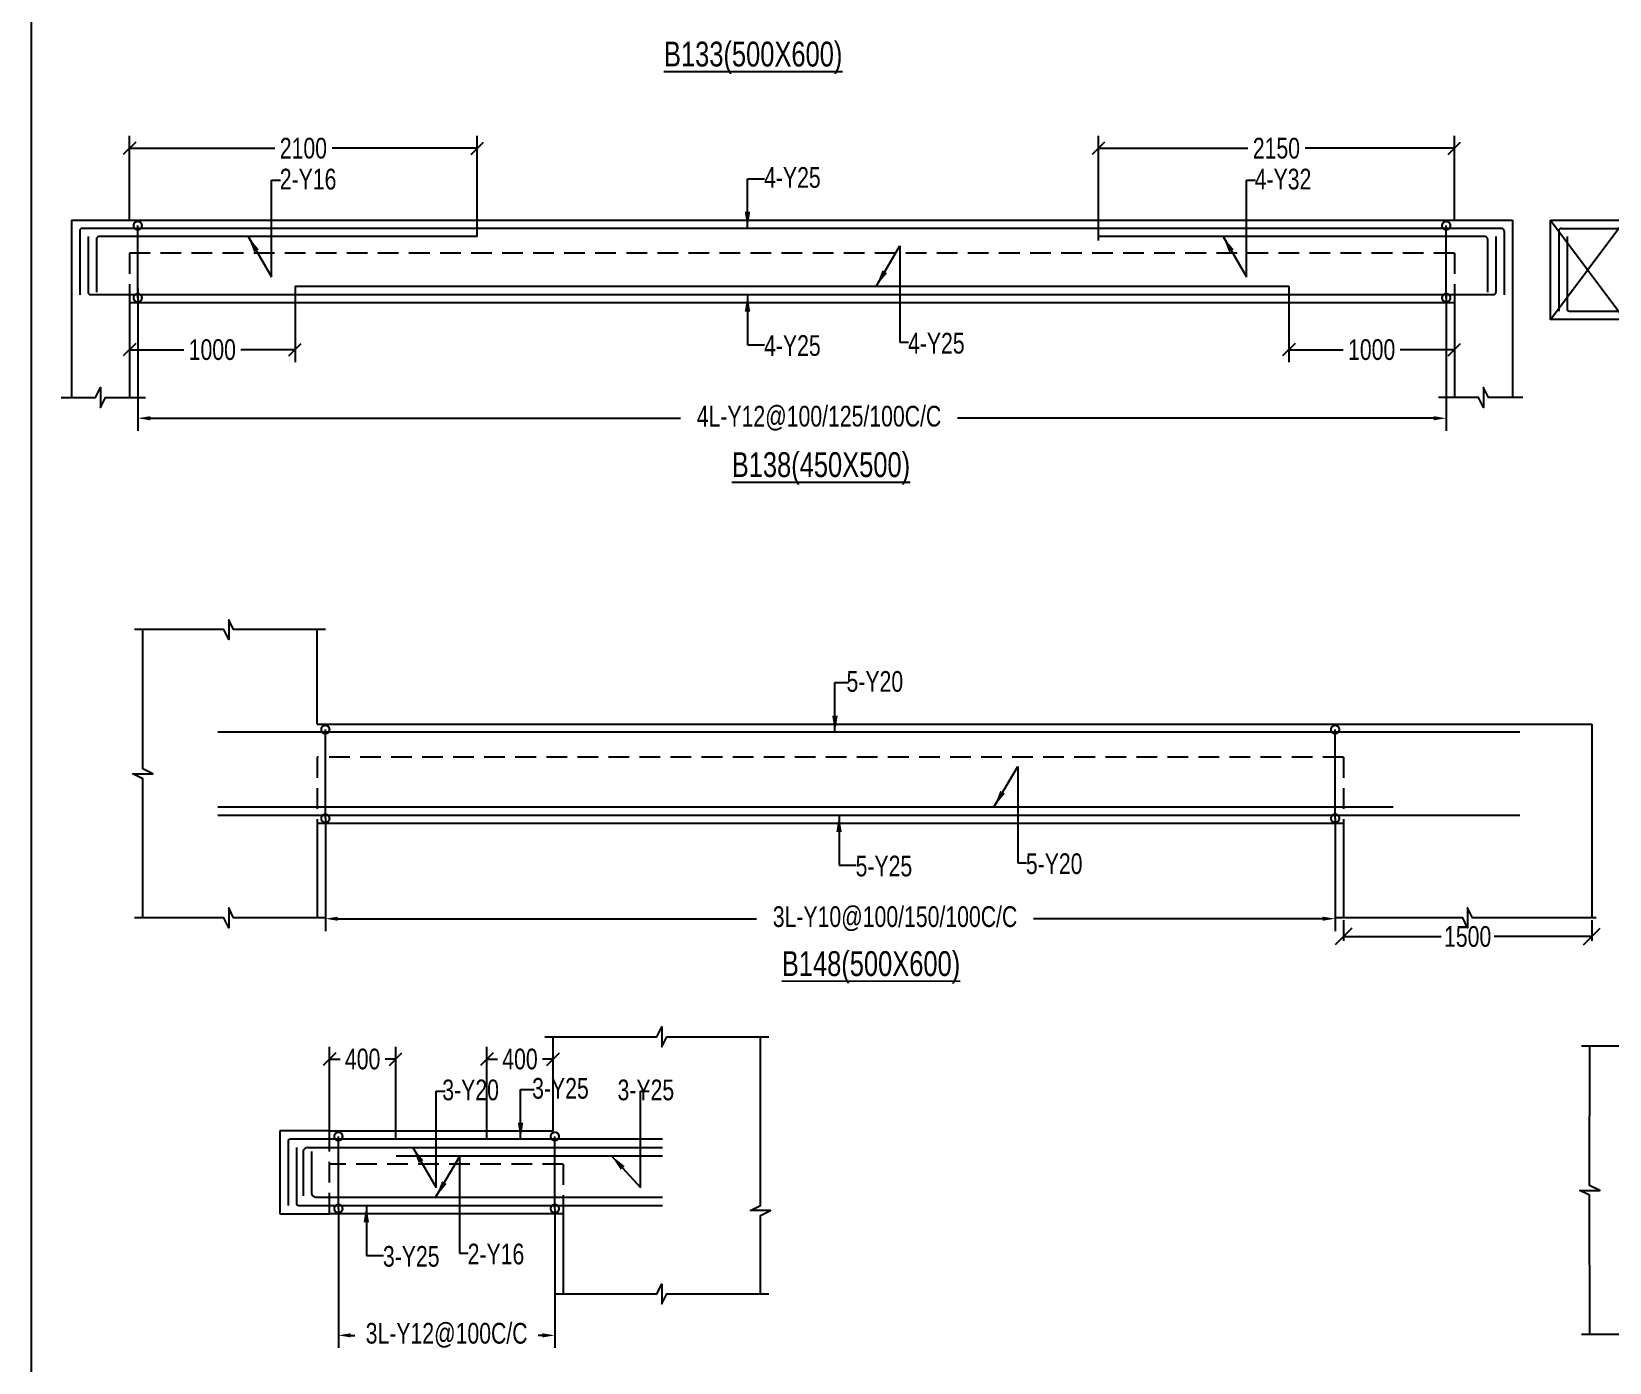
# Model space of a CAD drawing. Header units: millimetres. Extents: x 0 to 31744305, y -21599035 to 0.
# Drawn here: x 31644306 to 31653834, y -21220358 to -21212320 of the extents above; entities that cross this region are included whole.
import ezdxf

# ---------------------------------------------------------------- set-up
doc = ezdxf.new("R2010")
doc.units = ezdxf.units.MM
doc.header["$LTSCALE"] = 1000
doc.header["$MEASUREMENT"] = 0
doc.header["$PDMODE"] = 3
for name, pattern in [('CONTINOUS', [0]), ('CONTINU', [0]), ('HIDDEN', [0.375, 0.25, -0.125])]:
    doc.linetypes.add(name, pattern=pattern)
for name, color, linetype in [('-S-ARROW', 253, 'Continuous'), ('-S-MISC', 8, 'Continuous'), ('-S-STIRRUPS DIM', 6, 'Continuous'), ('-S-STIRUP', 11, 'Continuous'), ('-STR-BEAM', 7, 'CONTINU'), ('-STR-COLUMN', 5, 'HIDDEN'), ('-STR-REINF', 3, 'Continuous'), ('-STR-RF-DIM', 8, 'CONTINOUS'), ('-STR-TEXT', 6, 'Continuous'), ('S-DIM', 7, 'Continuous'), ('SEC TEXT', 9, 'Continuous'), ('SLAB LINE', 254, 'HIDDEN')]:
    doc.layers.add(name, color=color, linetype=linetype)
doc.styles.add('BEAM-LS', font='romans.shx', dxfattribs={"width": 0.8})
doc.styles.add('SOBHA', font='swisscl.ttf')
doc.styles.add('sobha.sed', font='swisscl.ttf')
doc.dimstyles.new('S-50', dxfattribs={"dimscale": 50, "dimtxt": 2.5, "dimasz": 2, "dimexe": 0.5, "dimexo": 0.25, "dimgap": 0.25, "dimtad": 0, "dimdec": 0, "dimrnd": 0.0005, "dimzin": 0, "dimdsep": 46, "dimtxsty": 'sobha.sed', "dimblk": 'OBLIQUE', "dimcen": 0.09, "dimclrd": 8, "dimclre": 8, "dimclrt": 6, "dimadec": 0, "dimazin": 0, "dimtfac": 1, "dimtdec": 0, "dimtofl": 0, "dimtmove": 2, "dimatfit": 3, "dimfxl": 0.18, "dimtolj": 1, "dimtzin": 0, "dimlwd": -1, "dimlwe": -1, "dimarcsym": 0})
doc.dimstyles.new('S-DIM50', dxfattribs={"dimscale": 50, "dimtxt": 2.5, "dimasz": 1.5, "dimexe": 1.5, "dimexo": 1, "dimgap": 0.5, "dimtad": 0, "dimdec": 0, "dimzin": 0, "dimdsep": 46, "dimtxsty": 'SOBHA', "dimcen": 0.09, "dimclrd": 256, "dimclre": 256, "dimclrt": 6, "dimadec": 5, "dimazin": 0, "dimtfac": 1, "dimtdec": 0, "dimtofl": 0, "dimtmove": 0, "dimatfit": 3, "dimfxl": 0.18, "dimtolj": 1, "dimtzin": 0, "dimlwd": -1, "dimlwe": -1, "dimarcsym": 0})
doc.dimstyles.new('STIRUP', dxfattribs={"dimscale": 50, "dimtxt": 2.5, "dimasz": 2.2, "dimexe": 0, "dimexo": 0, "dimgap": 0.5, "dimtad": 0, "dimdec": 0, "dimzin": 0, "dimdsep": 46, "dimtxsty": 'BEAM-LS', "dimblk": 'DOTSMALL', "dimcen": 0.09, "dimclrd": 256, "dimclre": 256, "dimclrt": 256, "dimadec": 5, "dimazin": 0, "dimtfac": 1, "dimtdec": 0, "dimtofl": 0, "dimtmove": 0, "dimatfit": 3, "dimldrblk": 'DOTSMALL', "dimfxl": 0, "dimfxlon": 1, "dimtolj": 1, "dimtzin": 0, "dimlwd": -1, "dimlwe": -1, "dimarcsym": 0})

# ---------------------------------------------------------------- blocks, each defined once
blk = doc.blocks.new('*D228')
at = {"layer": '-STR-RF-DIM', "transparency": 16777216}
for p, q in [((31644947.6, -21213871.7), (31644947.6, -21214730.7)), ((31652847.7, -21213916.9), (31652847.7, -21214730.7)), ((31645022.6, -21214655.7), (31648224.2, -21214655.7)), ((31652772.7, -21214655.7), (31649897.8, -21214655.7))]:
    blk.add_line(p, q, dxfattribs=at)
for points in [[(31645022.6, -21214643.2), (31645022.6, -21214668.2), (31644947.6, -21214655.7)], [(31652772.7, -21214643.2), (31652772.7, -21214668.2), (31652847.7, -21214655.7)]]:
    blk.add_solid(points, dxfattribs=at)
at = {"layer": 'Defpoints', "color": 0, "transparency": 16777216}
for p in [(31644947.6, -21213871.7, 178586.6), (31652847.7, -21213916.9, 0), (31652847.7, -21214655.7)]:
    blk.add_point(p, dxfattribs=at)
at = {"layer": '-STR-RF-DIM', "color": 6, "transparency": 16777216, "insert": (31649061, -21214655.7), "char_height": 125, "attachment_point": 5, "style": 'SOBHA'}
blk.add_mtext('\\A1;4L-Y12@100/125/100C/C', dxfattribs=at)
blk = doc.blocks.new('_OBLIQUE')
at = {"color": 0, "linetype": 'ByBlock'}
blk.add_line((-0.5, -0.5), (0.5, 0.5), dxfattribs=at)
blk = doc.blocks.new('_DotSmall')
at = {"color": 0, "linetype": 'ByBlock', "const_width": 0.5}
blk.add_lwpolyline([(-0.0625, 0, 1), (0.0625, 0, 1)], format="xyb", close=True, dxfattribs=at)
blk = doc.blocks.new('*D229')
at = {"layer": '-S-STIRUP', "ltscale": 100, "transparency": 16777216}
blk.add_line((31644947.6, -21213928.7), (31644947.6, -21213491.9), dxfattribs=at)
at = {"layer": 'Defpoints', "color": 0, "linetype": 'CONTINU', "ltscale": 100, "transparency": 16777216}
for p in [(31644947.6, -21213491.9), (31644947.6, -21213491.9), (31644947.6, -21213928.7)]:
    blk.add_point(p, dxfattribs=at)
at = {"layer": '-S-STIRUP', "linetype": 'CONTINU', "ltscale": 100, "transparency": 16777216, "xscale": 100, "yscale": 100, "zscale": 100}
for p, rotation in [((31644947.6, -21213491.9), 90), ((31644947.6, -21213928.7), 270)]:
    blk.add_blockref('_DotSmall', p, dxfattribs=dict(at, rotation=rotation))
blk = doc.blocks.new('*D230')
at = {"layer": '-S-STIRUP', "ltscale": 100, "transparency": 16777216}
blk.add_line((31652847.9, -21213928.7), (31652847.9, -21213491.9), dxfattribs=at)
at = {"layer": 'Defpoints', "color": 0, "linetype": 'CONTINU', "ltscale": 100, "transparency": 16777216}
for p in [(31652847.9, -21213491.9), (31652847.9, -21213491.9), (31652847.9, -21213928.7)]:
    blk.add_point(p, dxfattribs=at)
at = {"layer": '-S-STIRUP', "linetype": 'CONTINU', "ltscale": 100, "transparency": 16777216, "xscale": 100, "yscale": 100, "zscale": 100}
for p, rotation in [((31652847.9, -21213491.9), 90), ((31652847.9, -21213928.7), 270)]:
    blk.add_blockref('_DotSmall', p, dxfattribs=dict(at, rotation=rotation))
blk = doc.blocks.new('*D256')
at = {"layer": '-S-STIRUP', "ltscale": 100, "transparency": 16777216}
blk.add_line((31652177.4, -21217072.1), (31652177.4, -21216535.4), dxfattribs=at)
at = {"layer": 'Defpoints', "color": 0, "linetype": 'CONTINU', "ltscale": 100, "transparency": 16777216}
for p in [(31652177.4, -21216535.4), (31652177.4, -21216535.4), (31652177.4, -21217072.1, 0)]:
    blk.add_point(p, dxfattribs=at)
at = {"layer": '-S-STIRUP', "linetype": 'CONTINU', "ltscale": 100, "transparency": 16777216, "xscale": 100, "yscale": 100, "zscale": 100}
for p, rotation in [((31652177.4, -21216535.4), 90), ((31652177.4, -21217072.1), 270)]:
    blk.add_blockref('_DotSmall', p, dxfattribs=dict(at, rotation=rotation))
blk = doc.blocks.new('*D257')
at = {"layer": '-S-STIRUP', "ltscale": 100, "transparency": 16777216}
blk.add_line((31646080.3, -21217072.1), (31646080.3, -21216535.4), dxfattribs=at)
at = {"layer": 'Defpoints', "color": 0, "linetype": 'CONTINU', "ltscale": 100, "transparency": 16777216}
for p in [(31646080.3, -21216535.4, 0), (31646080.3, -21216535.4), (31646080.3, -21217072.1)]:
    blk.add_point(p, dxfattribs=at)
at = {"layer": '-S-STIRUP', "linetype": 'CONTINU', "ltscale": 100, "transparency": 16777216, "xscale": 100, "yscale": 100, "zscale": 100}
for p, rotation in [((31646080.3, -21216535.4), 90), ((31646080.3, -21217072.1), 270)]:
    blk.add_blockref('_DotSmall', p, dxfattribs=dict(at, rotation=rotation))
blk = doc.blocks.new('*D258')
at = {"layer": '-STR-RF-DIM', "transparency": 16777216}
for p, q in [((31646080.3, -21217072.1), (31646080.3, -21217752.9)), ((31652177.4, -21217072.1), (31652177.4, -21217752.9)), ((31646155.3, -21217677.9), (31648684, -21217677.9)), ((31652102.4, -21217677.9), (31650356.1, -21217677.9))]:
    blk.add_line(p, q, dxfattribs=at)
for points in [[(31646155.3, -21217665.4), (31646155.3, -21217690.4), (31646080.3, -21217677.9)], [(31652102.4, -21217665.4), (31652102.4, -21217690.4), (31652177.4, -21217677.9)]]:
    blk.add_solid(points, dxfattribs=at)
at = {"layer": 'Defpoints', "color": 0, "transparency": 16777216}
for p in [(31646080.3, -21217072.1, 178586.6), (31652177.4, -21217072.1, 0), (31652177.4, -21217677.9)]:
    blk.add_point(p, dxfattribs=at)
at = {"layer": '-STR-RF-DIM', "color": 6, "transparency": 16777216, "insert": (31649520, -21217677.9), "char_height": 125, "attachment_point": 5, "style": 'SOBHA'}
blk.add_mtext('\\A1;3L-Y10@100/150/100C/C', dxfattribs=at)
blk = doc.blocks.new('*D268')
at = {"layer": '-STR-RF-DIM', "transparency": 16777216}
for p, q in [((31646159.1, -21219429.1), (31646159.1, -21220269)), ((31647465.9, -21219429.1), (31647465.9, -21220269)), ((31646234.1, -21220194), (31646259.2, -21220194)), ((31647390.9, -21220194), (31647365.8, -21220194))]:
    blk.add_line(p, q, dxfattribs=at)
for points in [[(31646234.1, -21220181.5), (31646234.1, -21220206.5), (31646159.1, -21220194)], [(31647390.9, -21220181.5), (31647390.9, -21220206.5), (31647465.9, -21220194)]]:
    blk.add_solid(points, dxfattribs=at)
at = {"layer": 'Defpoints', "color": 0, "transparency": 16777216}
for p in [(31646159.1, -21219429.1, 0), (31647465.9, -21219429.1, 178586.6), (31647465.9, -21220194)]:
    blk.add_point(p, dxfattribs=at)
at = {"layer": '-STR-RF-DIM', "color": 6, "transparency": 16777216, "insert": (31646812.5, -21220194), "char_height": 125, "attachment_point": 5, "style": 'SOBHA'}
blk.add_mtext('\\A1;3L-Y12@100C/C', dxfattribs=at)
blk = doc.blocks.new('*D269')
at = {"layer": '-S-STIRUP', "ltscale": 100, "transparency": 16777216}
blk.add_line((31646159.1, -21219429.1), (31646159.1, -21218992.4), dxfattribs=at)
at = {"layer": 'Defpoints', "color": 0, "linetype": 'CONTINU', "ltscale": 100, "transparency": 16777216}
for p in [(31646159.1, -21218992.4), (31646159.1, -21218992.4), (31646159.1, -21219429.1, 0)]:
    blk.add_point(p, dxfattribs=at)
at = {"layer": '-S-STIRUP', "linetype": 'CONTINU', "ltscale": 100, "transparency": 16777216, "xscale": 100, "yscale": 100, "zscale": 100}
for p, rotation in [((31646159.1, -21218992.4), 90), ((31646159.1, -21219429.1), 270)]:
    blk.add_blockref('_DotSmall', p, dxfattribs=dict(at, rotation=rotation))
blk = doc.blocks.new('*D270')
at = {"layer": '-S-STIRUP', "ltscale": 100, "transparency": 16777216}
blk.add_line((31647465.9, -21219429.1), (31647465.9, -21218992.4), dxfattribs=at)
at = {"layer": 'Defpoints', "color": 0, "linetype": 'CONTINU', "ltscale": 100, "transparency": 16777216}
for p in [(31647465.9, -21218992.4), (31647465.9, -21218992.4), (31647465.9, -21219429.1, 0)]:
    blk.add_point(p, dxfattribs=at)
at = {"layer": '-S-STIRUP', "linetype": 'CONTINU', "ltscale": 100, "transparency": 16777216, "xscale": 100, "yscale": 100, "zscale": 100}
for p, rotation in [((31647465.9, -21218992.4), 90), ((31647465.9, -21219429.1), 270)]:
    blk.add_blockref('_DotSmall', p, dxfattribs=dict(at, rotation=rotation))
blk = doc.blocks.new('*D477')
at = {"layer": '-S-STIRRUPS DIM', "color": 251, "transparency": 16777216}
for p, q in [((31650747.7, -21213581.8), (31650747.7, -21212950.5)), ((31652897.7, -21213458.9), (31652897.7, -21212950.5))]:
    blk.add_line(p, q, dxfattribs=at)
at = {"layer": '-S-STIRRUPS DIM', "color": 8, "transparency": 16777216}
for p, q in [((31650747.7, -21213025.5), (31651649.4, -21213025.5)), ((31652897.7, -21213025.5), (31651996, -21213025.5))]:
    blk.add_line(p, q, dxfattribs=at)
at = {"layer": 'Defpoints', "color": 0, "transparency": 16777216}
for p in [(31652897.7, -21213025.5), (31652897.7, -21213458.9, 0), (31650747.7, -21213581.8, 0)]:
    blk.add_point(p, dxfattribs=at)
at = {"layer": '-S-STIRRUPS DIM', "color": 8, "transparency": 16777216, "xscale": 75, "yscale": 75, "zscale": 75, "rotation": 180}
blk.add_blockref('_OBLIQUE', (31650747.7, -21213025.5), dxfattribs=at)
at = {"layer": '-S-STIRRUPS DIM', "color": 8, "transparency": 16777216, "xscale": 75, "yscale": 75, "zscale": 75}
blk.add_blockref('_OBLIQUE', (31652897.7, -21213025.5), dxfattribs=at)
at = {"layer": '-S-STIRRUPS DIM', "color": 6, "transparency": 16777216, "insert": (31651822.7, -21213025.5), "char_height": 125, "attachment_point": 5, "style": 'sobha.sed'}
blk.add_mtext('\\A1;2150', dxfattribs=at)
blk = doc.blocks.new('*D478')
at = {"layer": '-S-STIRRUPS DIM', "color": 251, "transparency": 16777216}
for p, q in [((31644897.7, -21213458.9), (31644897.7, -21212950.5)), ((31646997.7, -21213558.9), (31646997.7, -21212950.5))]:
    blk.add_line(p, q, dxfattribs=at)
at = {"layer": '-S-STIRRUPS DIM', "color": 8, "transparency": 16777216}
for p, q in [((31644897.7, -21213025.5), (31645774.4, -21213025.5)), ((31646997.7, -21213025.5), (31646121, -21213025.5))]:
    blk.add_line(p, q, dxfattribs=at)
at = {"layer": 'Defpoints', "color": 0, "transparency": 16777216}
for p in [(31644897.7, -21213025.5), (31644897.7, -21213458.9, 0), (31646997.7, -21213558.9, 0)]:
    blk.add_point(p, dxfattribs=at)
at = {"layer": '-S-STIRRUPS DIM', "color": 8, "transparency": 16777216, "xscale": 75, "yscale": 75, "zscale": 75, "rotation": 180}
blk.add_blockref('_OBLIQUE', (31644897.7, -21213025.5), dxfattribs=at)
at = {"layer": '-S-STIRRUPS DIM', "color": 8, "transparency": 16777216, "xscale": 75, "yscale": 75, "zscale": 75}
blk.add_blockref('_OBLIQUE', (31646997.7, -21213025.5), dxfattribs=at)
at = {"layer": '-S-STIRRUPS DIM', "color": 6, "transparency": 16777216, "insert": (31645947.7, -21213025.5), "char_height": 125, "attachment_point": 5, "style": 'sobha.sed'}
blk.add_mtext('\\A1;2100', dxfattribs=at)
blk = doc.blocks.new('*D479')
at = {"layer": '-S-STIRRUPS DIM', "color": 251, "transparency": 16777216}
for p, q in [((31651897.8, -21213858.9), (31651897.8, -21214316.9)), ((31652897.7, -21213958.9), (31652897.7, -21214316.9))]:
    blk.add_line(p, q, dxfattribs=at)
at = {"layer": '-S-STIRRUPS DIM', "color": 8, "transparency": 16777216}
for p, q in [((31651897.8, -21214241.9), (31652225.8, -21214241.9)), ((31652897.7, -21214241.9), (31652569.7, -21214241.9))]:
    blk.add_line(p, q, dxfattribs=at)
at = {"layer": 'Defpoints', "color": 0, "transparency": 16777216}
for p in [(31651897.8, -21213858.9, 0), (31652897.7, -21213958.9, -178586.6), (31652897.7, -21214241.9)]:
    blk.add_point(p, dxfattribs=at)
at = {"layer": '-S-STIRRUPS DIM', "color": 8, "transparency": 16777216, "xscale": 75, "yscale": 75, "zscale": 75, "rotation": 180}
blk.add_blockref('_OBLIQUE', (31651897.8, -21214241.9), dxfattribs=at)
at = {"layer": '-S-STIRRUPS DIM', "color": 8, "transparency": 16777216, "xscale": 75, "yscale": 75, "zscale": 75}
blk.add_blockref('_OBLIQUE', (31652897.7, -21214241.9), dxfattribs=at)
at = {"layer": '-S-STIRRUPS DIM', "color": 6, "transparency": 16777216, "insert": (31652397.8, -21214241.9), "char_height": 125, "attachment_point": 5, "style": 'sobha.sed'}
blk.add_mtext('\\A1;1000', dxfattribs=at)
blk = doc.blocks.new('*D480')
at = {"layer": '-S-STIRRUPS DIM', "color": 251, "transparency": 16777216}
for p, q in [((31645897.7, -21213858.9), (31645897.7, -21214316.9)), ((31644897.7, -21213958.9), (31644897.7, -21214316.9))]:
    blk.add_line(p, q, dxfattribs=at)
at = {"layer": '-S-STIRRUPS DIM', "color": 8, "transparency": 16777216}
for p, q in [((31644897.7, -21214241.9), (31645225.8, -21214241.9)), ((31645897.7, -21214241.9), (31645569.6, -21214241.9))]:
    blk.add_line(p, q, dxfattribs=at)
at = {"layer": 'Defpoints', "color": 0, "transparency": 16777216}
for p in [(31645897.7, -21213858.9, 0), (31644897.7, -21213958.9, -178586.6), (31644897.7, -21214241.9)]:
    blk.add_point(p, dxfattribs=at)
at = {"layer": '-S-STIRRUPS DIM', "color": 8, "transparency": 16777216, "xscale": 75, "yscale": 75, "zscale": 75, "rotation": 180}
blk.add_blockref('_OBLIQUE', (31644897.7, -21214241.9), dxfattribs=at)
at = {"layer": '-S-STIRRUPS DIM', "color": 8, "transparency": 16777216, "xscale": 75, "yscale": 75, "zscale": 75}
blk.add_blockref('_OBLIQUE', (31645897.7, -21214241.9), dxfattribs=at)
at = {"layer": '-S-STIRRUPS DIM', "color": 6, "transparency": 16777216, "insert": (31645397.7, -21214241.9), "char_height": 125, "attachment_point": 5, "style": 'sobha.sed'}
blk.add_mtext('\\A1;1000', dxfattribs=at)
blk = doc.blocks.new('*D486')
at = {"layer": '-S-STIRRUPS DIM', "color": 251, "transparency": 16777216}
for p, q in [((31647055.6, -21219006.5), (31647055.6, -21218451)), ((31647455.6, -21218959.4), (31647455.6, -21218451))]:
    blk.add_line(p, q, dxfattribs=at)
at = {"layer": '-S-STIRRUPS DIM', "color": 8, "transparency": 16777216}
for p, q in [((31647055.6, -21218526), (31647120.6, -21218526)), ((31647455.6, -21218526), (31647390.6, -21218526))]:
    blk.add_line(p, q, dxfattribs=at)
at = {"layer": 'Defpoints', "color": 0, "transparency": 16777216}
for p in [(31647455.6, -21218526), (31647455.6, -21218959.4, 0), (31647055.6, -21219006.5, 0)]:
    blk.add_point(p, dxfattribs=at)
at = {"layer": '-S-STIRRUPS DIM', "color": 8, "transparency": 16777216, "xscale": 75, "yscale": 75, "zscale": 75, "rotation": 180}
blk.add_blockref('_OBLIQUE', (31647055.6, -21218526), dxfattribs=at)
at = {"layer": '-S-STIRRUPS DIM', "color": 8, "transparency": 16777216, "xscale": 75, "yscale": 75, "zscale": 75}
blk.add_blockref('_OBLIQUE', (31647455.6, -21218526), dxfattribs=at)
at = {"layer": '-S-STIRRUPS DIM', "color": 6, "transparency": 16777216, "insert": (31647255.6, -21218526), "char_height": 125, "attachment_point": 5, "style": 'sobha.sed'}
blk.add_mtext('\\A1;400', dxfattribs=at)
blk = doc.blocks.new('*D830')
at = {"layer": '-S-STIRRUPS DIM', "color": 251, "transparency": 16777216}
for p, q in [((31646105.6, -21218959.4), (31646105.6, -21218451)), ((31646505.6, -21219006.5), (31646505.6, -21218451))]:
    blk.add_line(p, q, dxfattribs=at)
at = {"layer": '-S-STIRRUPS DIM', "color": 8, "transparency": 16777216}
for p, q in [((31646105.6, -21218526), (31646170.6, -21218526)), ((31646505.6, -21218526), (31646440.6, -21218526))]:
    blk.add_line(p, q, dxfattribs=at)
at = {"layer": 'Defpoints', "color": 0, "transparency": 16777216}
for p in [(31646105.6, -21218526), (31646105.6, -21218959.4, 0), (31646505.6, -21219006.5, 0)]:
    blk.add_point(p, dxfattribs=at)
at = {"layer": '-S-STIRRUPS DIM', "color": 8, "transparency": 16777216, "xscale": 75, "yscale": 75, "zscale": 75, "rotation": 180}
blk.add_blockref('_OBLIQUE', (31646105.6, -21218526), dxfattribs=at)
at = {"layer": '-S-STIRRUPS DIM', "color": 8, "transparency": 16777216, "xscale": 75, "yscale": 75, "zscale": 75}
blk.add_blockref('_OBLIQUE', (31646505.6, -21218526), dxfattribs=at)
at = {"layer": '-S-STIRRUPS DIM', "color": 6, "transparency": 16777216, "insert": (31646305.6, -21218526), "char_height": 125, "attachment_point": 5, "style": 'sobha.sed'}
blk.add_mtext('\\A1;400', dxfattribs=at)
blk = doc.blocks.new('*D1117')
at = {"layer": 'Defpoints', "color": 0, "transparency": 16777216}
for p in [(31652227.4, -21217673.3, 0), (31653727.4, -21217673.3, 0), (31653727.4, -21217786)]:
    blk.add_point(p, dxfattribs=at)
at = {"layer": 'S-DIM', "color": 8, "transparency": 16777216}
for p, q in [((31652227.4, -21217685.8), (31652227.4, -21217811)), ((31653727.4, -21217685.8), (31653727.4, -21217811)), ((31652227.4, -21217786), (31652818, -21217786)), ((31653727.4, -21217786), (31653136.8, -21217786))]:
    blk.add_line(p, q, dxfattribs=at)
at = {"layer": 'S-DIM', "color": 8, "transparency": 16777216, "xscale": 100, "yscale": 100, "zscale": 100, "rotation": 180}
blk.add_blockref('_OBLIQUE', (31652227.4, -21217786), dxfattribs=at)
at = {"layer": 'S-DIM', "color": 8, "transparency": 16777216, "xscale": 100, "yscale": 100, "zscale": 100}
blk.add_blockref('_OBLIQUE', (31653727.4, -21217786), dxfattribs=at)
at = {"layer": 'S-DIM', "color": 6, "transparency": 16777216, "insert": (31652977.4, -21217786), "char_height": 125, "attachment_point": 5, "style": 'sobha.sed'}
blk.add_mtext('\\A1;1500', dxfattribs=at)

msp = doc.modelspace()

# ---------------------------------------------------------------- linework, layer by layer
at = {"layer": '-S-MISC', "linetype": 'ByBlock', "ltscale": 1000, "elevation": 0}
for points in [[(31644485.1, -21214529.8), (31644692.9, -21214529.8), (31644722.7, -21214470.2), (31644722.7, -21214590.4), (31644752.6, -21214529.8), (31644993.6, -21214529.8)], [(31653310.4, -21214529.8), (31653102.6, -21214529.8), (31653072.8, -21214470.2), (31653072.8, -21214590.4), (31653042.9, -21214529.8), (31652801.9, -21214529.8)], [(31644978, -21217672.7), (31644977.3, -21216832.4), (31644917.6, -21216802.5), (31645037.8, -21216802.5), (31644977.3, -21216772.6), (31644977.8, -21215931.8)], [(31646080.4, -21215931.8), (31645526.5, -21215931.8), (31645496.7, -21215872.2), (31645496.7, -21215992.3), (31645466.8, -21215931.8), (31644928, -21215932.1)], [(31646078.9, -21217672.7), (31645526.5, -21217672.7), (31645496.7, -21217613), (31645496.7, -21217733.2), (31645466.8, -21217672.7), (31644928, -21217672.9)], [(31653754.2, -21217673.3), (31653007.3, -21217672.5), (31652977.4, -21217612.9), (31652977.4, -21217733.1), (31652947.6, -21217672.5), (31652180.3, -21217673.3)], [(31647405.6, -21218391.2), (31648082.1, -21218391.2), (31648112, -21218331.6), (31648112, -21218451.7), (31648141.8, -21218391.2), (31648758, -21218391.5)], [(31648708, -21219944), (31648708.7, -21219470.1), (31648768.4, -21219440.3), (31648648.2, -21219440.3), (31648708.7, -21219410.4), (31648708.2, -21218391.2)], [(31655017.2, -21218447.9), (31654340.7, -21218447.9), (31654310.9, -21218388.3), (31654310.9, -21218508.4), (31654281, -21218447.9), (31653664.8, -21218448.2)], [(31653714.8, -21220188.8), (31653714.1, -21219348.5), (31653654.4, -21219318.6), (31653774.6, -21219318.6), (31653714.1, -21219288.7), (31653714.6, -21218447.9)], [(31647465.9, -21219944), (31648082.1, -21219944), (31648112, -21219884.3), (31648112, -21220004.5), (31648141.8, -21219944), (31648758, -21219944.2)], [(31655015.7, -21220188.8), (31654340.7, -21220188.8), (31654310.9, -21220129.1), (31654310.9, -21220249.3), (31654281, -21220188.8), (31653664.8, -21220189)]]:
    msp.add_lwpolyline(points, dxfattribs=at)
at = {"layer": '-STR-BEAM'}
for p, q in [((31644547.7, -21213458.9, 0), (31653247.8, -21213458.9, 0)), ((31653477.1, -21214058.9, 0), (31653927.2, -21213458.9, 0)), ((31653477.1, -21213458.9, 0), (31653927.2, -21214058.9, 0)), ((31652897.7, -21213958.9, 0), (31644897.7, -21213958.9, 0)), ((31646030.4, -21216502.4, 0), (31653727.4, -21216502.4, 0)), ((31646105.6, -21218959.4, 0), (31645805.6, -21218959.4, 0)), ((31645805.6, -21218959.4, 0), (31645805.6, -21219459.4, 0)), ((31646105.6, -21218959.4, 0), (31647455.6, -21218959.4, 0)), ((31645805.6, -21219459.4, 0), (31646105.6, -21219459.4, 0))]:
    msp.add_line(p, q, dxfattribs=at)
at = {"layer": '-STR-BEAM', "elevation": 0}
for points in [[(31679606.4, -21226541.6), (31644306.4, -21226541.6), (31644306.4, -21197875), (31679606.4, -21197841.6)], [(31653477.1, -21213458.9), (31653927.2, -21213458.9), (31653927.2, -21214058.9), (31653477.1, -21214058.9)]]:
    msp.add_lwpolyline(points, close=True, dxfattribs=at)
for points in [[(31652227.4, -21217102.4), (31646030.4, -21217102.4)], [(31647515.9, -21219459.4), (31646105.6, -21219459.4)]]:
    msp.add_lwpolyline(points, dxfattribs=at)
at = {"layer": '-STR-COLUMN', "linetype": 'Continuous', "ltscale": 10}
for p, q in [((31644547.7, -21213458.9, 0), (31644547.7, -21214529.8, 0)), ((31653247.8, -21213458.9, 0), (31653247.8, -21214529.8, 0)), ((31644897.7, -21213958.9, 0), (31644897.7, -21214529.8, 0)), ((31652897.7, -21213958.9, 0), (31652897.7, -21214529.8, 0)), ((31646030.4, -21216502.4, 0), (31646030.4, -21215931.8, 0)), ((31653727.4, -21216502.4, 0), (31653727.4, -21217673.3, 0)), ((31646030.4, -21217102.4, 0), (31646030.4, -21217672.7, 0)), ((31652227.4, -21217102.4, 0), (31652227.4, -21217673.3, 0)), ((31647455.6, -21218959.4, 0), (31647455.6, -21218391.2, 0)), ((31647515.9, -21219459.4, 0), (31647515.9, -21219944, 0))]:
    msp.add_line(p, q, dxfattribs=at)
at = {"layer": '-STR-REINF', "ltscale": 10}
for p, q in [((31644597.7, -21213523.9, 0), (31644597.7, -21213909.6, 0)), ((31653182.8, -21213508.9, 0), (31644612.7, -21213508.9, 0)), ((31644647.7, -21213558.9, 0), (31644647.7, -21213893.9, 0)), ((31646997.7, -21213558.9, 0), (31644712.7, -21213558.9, 0)), ((31653082.8, -21213558.9, 0), (31650747.7, -21213558.9, 0)), ((31653147.8, -21213558.9, 0), (31653147.8, -21213893.9, 0)), ((31653197.8, -21213523.9, 0), (31653197.8, -21213909.6, 0)), ((31653527.5, -21213523.9, 0), (31653527.5, -21214009.6, 0)), ((31653577.5, -21213558.9, 0), (31653577.5, -21213993.9, 0)), ((31644697.7, -21213573.9, 0), (31644697.7, -21213893.9, 0)), ((31653097.8, -21213573.9, 0), (31653097.8, -21213893.9, 0)), ((31644662.7, -21213908.9, 0), (31653132.8, -21213908.9, 0)), ((31645897.7, -21213858.9, 0), (31651897.8, -21213858.9, 0)), ((31653592.5, -21214008.9, 0), (31660827.2, -21214008.9, 0)), ((31653291.9, -21216552.4, 0), (31645430.4, -21216552.4, 0)), ((31645430.4, -21217002.4, 0), (31652527.4, -21217002.4, 0)), ((31645430.4, -21217052.4, 0), (31653291.9, -21217052.4, 0)), ((31645855.6, -21219024.4, 0), (31645855.6, -21219410.1, 0)), ((31648115.9, -21219009.4, 0), (31645870.6, -21219009.4, 0)), ((31645905.6, -21219059.4, 0), (31645905.6, -21219394.4, 0)), ((31645947, -21219084.4, 0), (31645947, -21219351.5, 0)), ((31645972, -21219059.4, 0), (31648115.9, -21219059.4, 0)), ((31645997, -21219084.4, 0), (31645997, -21219334.4, 0)), ((31646506.9, -21219109.4, 0), (31648115.9, -21219109.4, 0)), ((31646022, -21219359.4, 0), (31648115.9, -21219359.4, 0)), ((31645920.6, -21219409.4, 0), (31648115.9, -21219409.4, 0))]:
    msp.add_line(p, q, dxfattribs=at)
at = {"layer": '-STR-REINF', "ltscale": 10, "elevation": 0}
msp.add_lwpolyline([(31653542.5, -21213508.9), (31659553, -21213508.9), (31659578, -21213533.9), (31659878, -21213533.9)], dxfattribs=at)
at = {"layer": '-STR-REINF', "ltscale": 10}
for centre, start, end in [((31644612.7, -21213523.9, 0), 90, 180), ((31644712.7, -21213573.9, 0), 90, 180), ((31653082.8, -21213573.9, 0), 0, 90), ((31653182.8, -21213523.9, 0), 0, 90), ((31653542.5, -21213523.9, 0), 90, 180), ((31644662.7, -21213893.9, 0), 180, 270), ((31653132.8, -21213893.9, 0), 270, 0), ((31653592.5, -21213993.9, 0), 180, 270), ((31645870.6, -21219024.4, 0), 90, 180), ((31645920.6, -21219394.4, 0), 180, 270)]:
    msp.add_arc(centre, 15, start, end, dxfattribs=at)
at = {"layer": '-STR-REINF', "ltscale": 10, "extrusion": (-4.14371e-09, 0, 1)}
msp.add_arc((31645972, -21219084.4, -0.1), 25, 90, 180, dxfattribs=at)
at = {"layer": '-STR-REINF', "ltscale": 10, "extrusion": (4.44221e-08, 0, 1)}
msp.add_arc((31646022, -21219334.4, 1.4), 25, 180, 270, dxfattribs=at)
at = {"layer": 'SLAB LINE', "color": 8, "linetype": 'HIDDEN', "ltscale": 0.5}
for p, q in [((31652897.7, -21213658.9, 0), (31644897.7, -21213658.9, 0)), ((31644897.7, -21213658.9, 0), (31644897.7, -21213958.9, 0)), ((31652897.7, -21213658.9, 0), (31652897.7, -21213958.9, 0)), ((31652897.7, -21213658.9, 0), (31652897.7, -21213958.9, 0)), ((31652227.4, -21216702.4, 0), (31646030.4, -21216702.4, 0)), ((31646030.4, -21216702.4, 0), (31646030.4, -21217102.4, 0)), ((31652227.4, -21216702.4, 0), (31652227.4, -21217102.4, 0)), ((31646105.6, -21219459.4, 0), (31646105.6, -21218959.4, 0)), ((31647515.8, -21219159.4, 0), (31646105.6, -21219159.4, 0)), ((31647515.8, -21219159.4, 0), (31647515.8, -21219459.4, 0))]:
    msp.add_line(p, q, dxfattribs=at)

# ---------------------------------------------------------------- texts
at = {"layer": '-STR-TEXT', "color": 6, "style": 'SOBHA'}
for s, p in [('2-Y16', (31645805.2, -21213273.8, 0)), ('4-Y25', (31648729.3, -21213264.1, 0)), ('4-Y32', (31651691.7, -21213273.8, 0)), ('4-Y25', (31648729.3, -21214279, 0)), ('4-Y25', (31649598.4, -21214264.8, 0)), ('5-Y20', (31649227.2, -21216307.5, 0)), ('5-Y25', (31649281.9, -21217422.4, 0)), ('5-Y20', (31650309.9, -21217408.3, 0)), ('3-Y20', (31646786.5, -21218774.3, 0)), ('3-Y25', (31647329, -21218764.6, 0)), ('3-Y25', (31647844.6, -21218774.3, 0)), ('3-Y25', (31646428, -21219779.4, 0)), ('2-Y16', (31646939.5, -21219765.3, 0))]:
    msp.add_text(s, height=125, dxfattribs=at).set_placement(p)
at = {"layer": 'SEC TEXT', "color": 4, "linetype": 'ByBlock', "style": 'sobha.sed'}
for s, p in [('%%UB133(500X600)', (31648124.9, -21212531.4, 0)), ('%%UB138(450X500)', (31648534.1, -21215010.7, 0)), ('%%UB148(500X600)', (31648836.5, -21218024))]:
    msp.add_text(s, height=150, rotation=359.98928, dxfattribs=at).set_placement(p)

# ---------------------------------------------------------------- dimensions: what is measured, and where the dimension line sits
at = {"layer": '-S-STIRRUPS DIM'}
for base, p1, p2, picture, middle in [((31644897.7, -21213025.5, 0), (31646997.7, -21213558.9, 0), (31644897.7, -21213458.9, 0), '*D478', (31645947.7, -21213025.5, 0)), ((31644897.7, -21214241.9, 0), (31645897.7, -21213858.9, 0), (31644897.7, -21213958.9, -178586.6), '*D480', (31645397.7, -21214241.9, 0)), ((31646105.6, -21218526, 0), (31646505.6, -21219006.5, 0), (31646105.6, -21218959.4, 0), '*D830', (31646305.6, -21218526, 0))]:
    dim = msp.add_linear_dim(base=base, p1=p1, p2=p2, angle=180, dimstyle='S-DIM50', override={"dimscale": 1, "dimtxt": 125, "dimasz": 75, "dimexe": 75, "dimexo": 0, "dimgap": 25, "dimrnd": 5, "dimtxsty": 'sobha.sed', "dimblk1": 'OBLIQUE', "dimblk2": 'OBLIQUE', "dimsah": 1, "dimcen": 4.5, "dimclrd": 8, "dimclre": 251, "dimfxl": 75}, dxfattribs=at)
    dim.commit()
    dim.dimension.update_dxf_attribs({"geometry": picture, "text_midpoint": middle})
for base, p1, p2, picture, middle in [((31652897.7, -21213025.5, 0), (31650747.7, -21213581.8, 0), (31652897.7, -21213458.9, 0), '*D477', (31651822.7, -21213025.5, 0)), ((31652897.7, -21214241.9, 0), (31651897.8, -21213858.9, 0), (31652897.7, -21213958.9, -178586.6), '*D479', (31652397.8, -21214241.9, 0)), ((31647455.6, -21218526, 0), (31647055.6, -21219006.5, 0), (31647455.6, -21218959.4, 0), '*D486', (31647255.6, -21218526, 0))]:
    dim = msp.add_linear_dim(base=base, p1=p1, p2=p2, dimstyle='S-DIM50', override={"dimscale": 1, "dimtxt": 125, "dimasz": 75, "dimexe": 75, "dimexo": 0, "dimgap": 25, "dimrnd": 5, "dimtxsty": 'sobha.sed', "dimblk1": 'OBLIQUE', "dimblk2": 'OBLIQUE', "dimsah": 1, "dimcen": 4.5, "dimclrd": 8, "dimclre": 251, "dimfxl": 75}, dxfattribs=at)
    dim.commit()
    dim.dimension.update_dxf_attribs({"geometry": picture, "text_midpoint": middle})
at = {"layer": '-S-STIRUP', "linetype": 'CONTINU', "ltscale": 100}
for base, p1, p2, picture, middle in [((31644947.6, -21213491.9, 178586.6), (31644947.6, -21213928.7, 178586.6), (31644947.6, -21213491.9, 178586.6), '*D229', (31644947.6, -21213710.3, 178586.6)), ((31652847.9, -21213491.9, 178586.6), (31652847.9, -21213928.7, 178586.6), (31652847.9, -21213491.9, 178586.6), '*D230', (31652847.9, -21213710.3, 178586.6)), ((31646080.3, -21216535.4, 178586.6), (31646080.3, -21217072.1, 178586.6), (31646080.3, -21216535.4, 178586.6), '*D257', (31646080.3, -21216803.7, 178586.6)), ((31652177.4, -21216535.4, 0), (31652177.4, -21217072.1, 0), (31652177.4, -21216535.4, 0), '*D256', (31652177.4, -21216803.7, 0)), ((31646159.1, -21218992.4, 0), (31646159.1, -21219429.1, 0), (31646159.1, -21218992.4, 0), '*D269', (31646159.1, -21219210.8, 0)), ((31647465.9, -21218992.4, 178586.6), (31647465.9, -21219429.1, 178586.6), (31647465.9, -21218992.4, 178586.6), '*D270', (31647465.9, -21219210.8, 178586.6))]:
    dim = msp.add_linear_dim(base=base, p1=p1, p2=p2, angle=90, text=' ', dimstyle='STIRUP', override={"dimasz": 2}, dxfattribs=at)
    dim.commit()
    dim.dimension.update_dxf_attribs({"geometry": picture, "text_midpoint": middle})
at = {"layer": '-STR-RF-DIM'}
for base, p1, p2, text, picture, middle in [((31652847.7, -21214655.7, 0), (31644947.6, -21213871.7, 178586.6), (31652847.7, -21213916.9, 0), '4L-Y12@100/125/100C/C', '*D228', (31649061, -21214655.7, 0)), ((31652177.4, -21217677.9, 0), (31646080.3, -21217072.1, 178586.6), (31652177.4, -21217072.1, 0), '3L-Y10@100/150/100C/C', '*D258', (31649520, -21217677.9, 0)), ((31647465.9, -21220194, 0), (31646159.1, -21219429.1, 0), (31647465.9, -21219429.1, 178586.6), '3L-Y12@100C/C', '*D268', (31646812.5, -21220194, 0))]:
    dim = msp.add_linear_dim(base=base, p1=p1, p2=p2, text=text, dimstyle='S-DIM50', override={"dimscale": 1, "dimtxt": 125, "dimasz": 75, "dimexe": 75, "dimexo": 0, "dimgap": 25, "dimsah": 1, "dimcen": 4.5, "dimfxl": 75}, dxfattribs=at)
    dim.commit()
    dim.dimension.update_dxf_attribs({"geometry": picture, "text_midpoint": middle, "dimtype": 160})
at = {"layer": 'S-DIM', "color": 1}
dim = msp.add_linear_dim(base=(31653727.4, -21217786), p1=(31652227.4, -21217673.3, 0), p2=(31653727.4, -21217673.3, 0), dimstyle='S-50', dxfattribs=at)
dim.commit()
dim.dimension.update_dxf_attribs({"geometry": '*D1117', "text_midpoint": (31652977.4, -21217786)})

# ---------------------------------------------------------------- leaders
at = {"layer": '-S-ARROW'}
for points, override in [([(31645613.9, -21213558.7, 0), (31645756.1, -21213800.9, 0), (31645756.1, -21213218.6, 0), (31645809.1, -21213218.6, 0)], {"dimgap": 0.1}), ([(31648629.2, -21213508.9, 0), (31648629.2, -21213208.9, 0), (31648732.7, -21213208.9, 0)], {"dimasz": 2, "dimgap": 0.1, "dimtad": 0}), ([(31651500.4, -21213558.7, 0), (31651642.6, -21213800.9, 0), (31651642.6, -21213218.6, 0), (31651695.6, -21213218.6, 0)], {"dimgap": 0.1}), ([(31649407.1, -21213857, 0), (31649549.4, -21213614.8, 0), (31649549.4, -21214197, 0), (31649602.3, -21214197, 0)], {"dimgap": 0.1}), ([(31648629.2, -21213911.7, 0), (31648629.2, -21214211.7, 0), (31648732.7, -21214211.7, 0)], {"dimasz": 2, "dimgap": 0.1, "dimtad": 0}), ([(31649157.3, -21216552.4, 0), (31649157.3, -21216252.4, 0), (31649239.6, -21216252.4, 0)], {"dimasz": 2, "dimgap": 0.1, "dimtad": 0}), ([(31650118.6, -21217000.5, 0), (31650260.9, -21216758.2, 0), (31650260.9, -21217340.5, 0), (31650313.8, -21217340.5, 0)], {"dimgap": 0.1}), ([(31649181.8, -21217055.1, 0), (31649181.8, -21217355.1, 0), (31649285.3, -21217355.1, 0)], {"dimasz": 2, "dimgap": 0.1, "dimtad": 0}), ([(31646607.7, -21219059.1, 0), (31646750, -21219301.3, 0), (31646750, -21218719.1, 0), (31646802.9, -21218719.1, 0)], {"dimgap": 0.1}), ([(31647259.1, -21219009.4, 0), (31647259.1, -21218709.4, 0), (31647341.4, -21218709.4, 0)], {"dimasz": 2, "dimgap": 0.1, "dimtad": 0}), ([(31647808.6, -21219109.4, 0), (31647982.7, -21219301.3, 0), (31647982.7, -21218719.1, 0), (31648035.6, -21218719.1, 0)], {"dimgap": 0.1}), ([(31646748.2, -21219357.5, 0), (31646890.5, -21219115.2, 0), (31646890.5, -21219697.5, 0), (31646943.4, -21219697.5, 0)], {"dimgap": 0.1}), ([(31646327.9, -21219412.1, 0), (31646327.9, -21219712.1, 0), (31646431.4, -21219712.1, 0)], {"dimasz": 2, "dimgap": 0.1, "dimtad": 0})]:
    msp.add_leader(points, dimstyle='S-50', override=override, dxfattribs=at)

doc.saveas('drawing.dxf')
